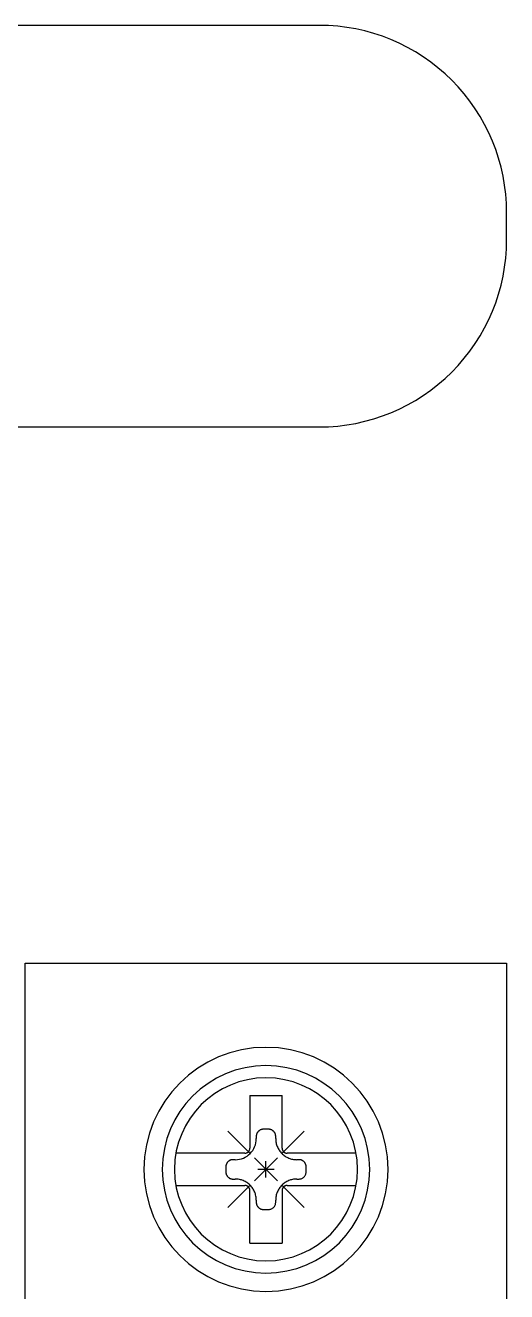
# Model space of a CAD drawing. Header units: millimetres. Extents: x 28713 to 59118, y -54378 to -19615.
# Drawn here: x 38085.54 to 38103.51, y -43643.88 to -43596.58 of the extents above; entities that cross this region are included whole.
import ezdxf

# ---------------------------------------------------------------- set-up
doc = ezdxf.new("R2010")
doc.units = ezdxf.units.MM
doc.header["$LTSCALE"] = 3

msp = doc.modelspace()

# ---------------------------------------------------------------- linework, layer by layer
for p, q in [((38085.536, -43711.097), (38085.536, -43631.616)), ((38085.536, -43631.616), (38103.508, -43631.616)), ((38103.508, -43631.616), (38103.508, -43711.097)), ((38092.749, -43635.112), (38092.35, -43635.304)), ((38093.167, -43634.959), (38092.749, -43635.112)), ((38093.604, -43634.847), (38093.167, -43634.959)), ((38094.056, -43634.778), (38093.604, -43634.847)), ((38094.522, -43634.755), (38094.056, -43634.778)), ((38094.988, -43634.778), (38094.522, -43634.755)), ((38094.522, -43634.755), (38094.522, -43634.755)), ((38095.44, -43634.847), (38094.988, -43634.778)), ((38095.877, -43634.959), (38095.44, -43634.847)), ((38096.296, -43635.112), (38095.877, -43634.959)), ((38096.694, -43635.304), (38096.296, -43635.112)), ((38091.975, -43635.532), (38091.624, -43635.795)), ((38092.35, -43635.304), (38091.975, -43635.532)), ((38093.37, -43635.612), (38093.015, -43635.742)), ((38093.742, -43635.517), (38093.37, -43635.612)), ((38094.126, -43635.458), (38093.742, -43635.517)), ((38094.522, -43635.438), (38094.126, -43635.458)), ((38094.918, -43635.458), (38094.522, -43635.438)), ((38094.522, -43635.438), (38094.522, -43635.438)), ((38095.303, -43635.517), (38094.918, -43635.458)), ((38095.674, -43635.612), (38095.303, -43635.517)), ((38096.03, -43635.742), (38095.674, -43635.612)), ((38097.07, -43635.532), (38096.694, -43635.304)), ((38097.42, -43635.795), (38097.07, -43635.532)), ((38091.3, -43636.089), (38091.006, -43636.412)), ((38091.624, -43635.795), (38091.3, -43636.089)), ((38092.357, -43636.099), (38092.059, -43636.322)), ((38092.676, -43635.905), (38092.357, -43636.099)), ((38093.015, -43635.742), (38092.676, -43635.905)), ((38093.506, -43636.047), (38093.192, -43636.162)), ((38093.833, -43635.963), (38093.506, -43636.047)), ((38094.173, -43635.911), (38093.833, -43635.963)), ((38094.522, -43635.894), (38094.173, -43635.911)), ((38094.872, -43635.911), (38094.522, -43635.894)), ((38094.522, -43635.894), (38094.522, -43635.894)), ((38095.211, -43635.963), (38094.872, -43635.911)), ((38095.538, -43636.047), (38095.211, -43635.963)), ((38095.852, -43636.162), (38095.538, -43636.047)), ((38096.368, -43635.905), (38096.03, -43635.742)), ((38096.687, -43636.099), (38096.368, -43635.905)), ((38096.986, -43636.322), (38096.687, -43636.099)), ((38097.744, -43636.089), (38097.42, -43635.795)), ((38098.038, -43636.412), (38097.744, -43636.089)), ((38091.006, -43636.412), (38090.744, -43636.763)), ((38091.784, -43636.572), (38091.534, -43636.847)), ((38092.059, -43636.322), (38091.784, -43636.572)), ((38092.611, -43636.477), (38092.348, -43636.674)), ((38092.893, -43636.306), (38092.611, -43636.477)), ((38093.192, -43636.162), (38092.893, -43636.306)), ((38093.919, -43636.553), (38093.919, -43638.525)), ((38093.919, -43636.553), (38095.126, -43636.553)), ((38095.126, -43638.525), (38095.126, -43636.553)), ((38096.151, -43636.306), (38095.852, -43636.162)), ((38096.433, -43636.477), (38096.151, -43636.306)), ((38096.696, -43636.674), (38096.433, -43636.477)), ((38097.261, -43636.572), (38096.986, -43636.322)), ((38097.511, -43636.847), (38097.261, -43636.572)), ((38098.3, -43636.763), (38098.038, -43636.412)), ((38090.744, -43636.763), (38090.516, -43637.139)), ((38091.534, -43636.847), (38091.311, -43637.145)), ((38092.106, -43636.894), (38091.885, -43637.137)), ((38092.348, -43636.674), (38092.106, -43636.894)), ((38096.939, -43636.894), (38096.696, -43636.674)), ((38097.159, -43637.137), (38096.939, -43636.894)), ((38097.734, -43637.145), (38097.511, -43636.847)), ((38098.528, -43637.139), (38098.3, -43636.763)), ((38090.516, -43637.139), (38090.324, -43637.537)), ((38091.117, -43637.465), (38090.954, -43637.803)), ((38091.311, -43637.145), (38091.117, -43637.465)), ((38091.689, -43637.4), (38091.517, -43637.682)), ((38091.885, -43637.137), (38091.689, -43637.4)), ((38097.356, -43637.4), (38097.159, -43637.137)), ((38097.527, -43637.682), (38097.356, -43637.4)), ((38097.927, -43637.465), (38097.734, -43637.145)), ((38098.091, -43637.803), (38097.927, -43637.465)), ((38098.72, -43637.537), (38098.528, -43637.139)), ((38090.171, -43637.956), (38090.058, -43638.392)), ((38090.324, -43637.537), (38090.171, -43637.956)), ((38090.954, -43637.803), (38090.823, -43638.159)), ((38091.374, -43637.981), (38091.259, -43638.294)), ((38091.517, -43637.682), (38091.374, -43637.981)), ((38093.1, -43637.888), (38093.919, -43638.707)), ((38094.175, -43637.988), (38094.171, -43638)), ((38094.18, -43637.976), (38094.175, -43637.988)), ((38094.185, -43637.964), (38094.18, -43637.976)), ((38094.191, -43637.953), (38094.185, -43637.964)), ((38094.197, -43637.942), (38094.191, -43637.953)), ((38094.204, -43637.931), (38094.197, -43637.942)), ((38094.212, -43637.92), (38094.204, -43637.931)), ((38094.22, -43637.91), (38094.212, -43637.92)), ((38094.228, -43637.9), (38094.22, -43637.91)), ((38094.237, -43637.891), (38094.228, -43637.9)), ((38094.246, -43637.882), (38094.237, -43637.891)), ((38094.237, -43637.891), (38094.237, -43637.891)), ((38094.256, -43637.874), (38094.246, -43637.882)), ((38094.266, -43637.866), (38094.256, -43637.874)), ((38094.277, -43637.858), (38094.266, -43637.866)), ((38094.288, -43637.851), (38094.277, -43637.858)), ((38094.299, -43637.845), (38094.288, -43637.851)), ((38094.31, -43637.839), (38094.299, -43637.845)), ((38094.322, -43637.834), (38094.31, -43637.839)), ((38094.334, -43637.829), (38094.322, -43637.834)), ((38094.346, -43637.826), (38094.334, -43637.829)), ((38094.359, -43637.822), (38094.346, -43637.826)), ((38094.371, -43637.819), (38094.359, -43637.822)), ((38094.384, -43637.817), (38094.371, -43637.819)), ((38094.397, -43637.816), (38094.384, -43637.817)), ((38094.41, -43637.815), (38094.397, -43637.816)), ((38094.423, -43637.814), (38094.41, -43637.815)), ((38094.622, -43637.814), (38094.423, -43637.814)), ((38094.423, -43637.814), (38094.423, -43637.814)), ((38094.635, -43637.815), (38094.622, -43637.814)), ((38094.648, -43637.816), (38094.635, -43637.815)), ((38094.66, -43637.817), (38094.648, -43637.816)), ((38094.673, -43637.819), (38094.66, -43637.817)), ((38094.686, -43637.822), (38094.673, -43637.819)), ((38094.698, -43637.826), (38094.686, -43637.822)), ((38094.71, -43637.829), (38094.698, -43637.826)), ((38094.722, -43637.834), (38094.71, -43637.829)), ((38094.734, -43637.839), (38094.722, -43637.834)), ((38094.745, -43637.845), (38094.734, -43637.839)), ((38094.756, -43637.851), (38094.745, -43637.845)), ((38094.767, -43637.858), (38094.756, -43637.851)), ((38094.778, -43637.866), (38094.767, -43637.858)), ((38094.788, -43637.874), (38094.778, -43637.866)), ((38094.798, -43637.882), (38094.788, -43637.874)), ((38094.807, -43637.891), (38094.798, -43637.882)), ((38094.816, -43637.9), (38094.807, -43637.891)), ((38094.807, -43637.891), (38094.807, -43637.891)), ((38094.825, -43637.91), (38094.816, -43637.9)), ((38094.833, -43637.92), (38094.825, -43637.91)), ((38094.84, -43637.931), (38094.833, -43637.92)), ((38094.847, -43637.942), (38094.84, -43637.931)), ((38094.853, -43637.953), (38094.847, -43637.942)), ((38094.859, -43637.964), (38094.853, -43637.953)), ((38094.864, -43637.976), (38094.859, -43637.964)), ((38094.869, -43637.988), (38094.864, -43637.976)), ((38094.873, -43638), (38094.869, -43637.988)), ((38095.126, -43638.707), (38095.945, -43637.888)), ((38097.671, -43637.981), (38097.527, -43637.682)), ((38097.786, -43638.294), (38097.671, -43637.981)), ((38098.221, -43638.159), (38098.091, -43637.803)), ((38098.874, -43637.956), (38098.72, -43637.537)), ((38098.986, -43638.392), (38098.874, -43637.956)), ((38090.058, -43638.392), (38089.989, -43638.845)), ((38090.823, -43638.159), (38090.728, -43638.53)), ((38091.259, -43638.294), (38091.174, -43638.622)), ((38094.065, -43638.536), (38094.098, -43638.468)), ((38094.098, -43638.468), (38094.125, -43638.395)), ((38094.125, -43638.395), (38094.144, -43638.32)), ((38094.144, -43638.32), (38094.156, -43638.242)), ((38094.156, -43638.242), (38094.16, -43638.161)), ((38094.161, -43638.064), (38094.16, -43638.077)), ((38094.16, -43638.077), (38094.16, -43638.161)), ((38094.163, -43638.038), (38094.161, -43638.051)), ((38094.161, -43638.051), (38094.161, -43638.064)), ((38094.165, -43638.025), (38094.163, -43638.038)), ((38094.168, -43638.013), (38094.165, -43638.025)), ((38094.171, -43638), (38094.168, -43638.013)), ((38094.876, -43638.013), (38094.873, -43638)), ((38094.879, -43638.025), (38094.876, -43638.013)), ((38094.881, -43638.038), (38094.879, -43638.025)), ((38094.883, -43638.051), (38094.881, -43638.038)), ((38094.884, -43638.064), (38094.883, -43638.051)), ((38094.884, -43638.077), (38094.884, -43638.064)), ((38094.884, -43638.161), (38094.884, -43638.077)), ((38094.884, -43638.077), (38094.884, -43638.077)), ((38094.884, -43638.161), (38094.884, -43638.161)), ((38094.884, -43638.161), (38094.885, -43638.2)), ((38094.885, -43638.2), (38094.888, -43638.239)), ((38094.888, -43638.239), (38094.893, -43638.277)), ((38094.893, -43638.277), (38094.899, -43638.316)), ((38094.899, -43638.316), (38094.908, -43638.353)), ((38094.908, -43638.353), (38094.918, -43638.39)), ((38094.918, -43638.39), (38094.93, -43638.427)), ((38094.93, -43638.427), (38094.944, -43638.463)), ((38094.944, -43638.463), (38094.96, -43638.498)), ((38097.87, -43638.622), (38097.786, -43638.294)), ((38098.316, -43638.53), (38098.221, -43638.159)), ((38099.055, -43638.845), (38098.986, -43638.392)), ((38089.989, -43638.845), (38089.966, -43639.311)), ((38090.669, -43638.915), (38090.649, -43639.311)), ((38090.728, -43638.53), (38090.669, -43638.915)), ((38091.174, -43638.622), (38091.123, -43638.961)), ((38093.737, -43638.707), (38091.159, -43638.707)), ((38093.453, -43638.944), (38093.531, -43638.933)), ((38093.531, -43638.933), (38093.607, -43638.913)), ((38093.607, -43638.913), (38093.679, -43638.887)), ((38093.679, -43638.887), (38093.748, -43638.853)), ((38093.737, -43638.707), (38093.755, -43638.706)), ((38093.737, -43638.707), (38093.737, -43638.707)), ((38093.748, -43638.853), (38093.813, -43638.814)), ((38093.755, -43638.706), (38093.773, -43638.703)), ((38093.773, -43638.703), (38093.791, -43638.699)), ((38093.791, -43638.699), (38093.807, -43638.693)), ((38093.807, -43638.693), (38093.823, -43638.685)), ((38093.813, -43638.814), (38093.874, -43638.769)), ((38093.823, -43638.685), (38093.838, -43638.676)), ((38093.838, -43638.676), (38093.852, -43638.665)), ((38093.852, -43638.665), (38093.865, -43638.654)), ((38093.865, -43638.654), (38093.877, -43638.641)), ((38093.874, -43638.769), (38093.93, -43638.718)), ((38093.877, -43638.641), (38093.888, -43638.627)), ((38093.888, -43638.627), (38093.897, -43638.612)), ((38093.897, -43638.612), (38093.904, -43638.596)), ((38093.904, -43638.596), (38093.911, -43638.579)), ((38093.911, -43638.579), (38093.915, -43638.561)), ((38093.915, -43638.561), (38093.918, -43638.543)), ((38093.918, -43638.543), (38093.919, -43638.525)), ((38093.93, -43638.718), (38093.98, -43638.662)), ((38093.98, -43638.662), (38094.026, -43638.601)), ((38094.026, -43638.601), (38094.065, -43638.536)), ((38094.096, -43638.884), (38094.949, -43639.738)), ((38094.096, -43639.738), (38094.949, -43638.884)), ((38094.96, -43638.498), (38094.977, -43638.532)), ((38094.977, -43638.532), (38094.996, -43638.565)), ((38094.996, -43638.565), (38095.016, -43638.598)), ((38095.016, -43638.598), (38095.039, -43638.63)), ((38095.039, -43638.63), (38095.062, -43638.66)), ((38095.062, -43638.66), (38095.088, -43638.69)), ((38095.088, -43638.69), (38095.115, -43638.718)), ((38095.115, -43638.718), (38095.115, -43638.718)), ((38095.115, -43638.718), (38095.143, -43638.745)), ((38095.126, -43638.525), (38095.126, -43638.525)), ((38095.126, -43638.525), (38095.126, -43638.534)), ((38095.126, -43638.534), (38095.126, -43638.543)), ((38095.126, -43638.543), (38095.127, -43638.552)), ((38095.127, -43638.552), (38095.129, -43638.561)), ((38095.129, -43638.561), (38095.131, -43638.569)), ((38095.131, -43638.569), (38095.133, -43638.578)), ((38095.133, -43638.578), (38095.136, -43638.586)), ((38095.136, -43638.586), (38095.139, -43638.595)), ((38095.139, -43638.595), (38095.143, -43638.603)), ((38095.143, -43638.603), (38095.147, -43638.611)), ((38095.143, -43638.745), (38095.173, -43638.77)), ((38095.147, -43638.611), (38095.151, -43638.618)), ((38095.151, -43638.618), (38095.156, -43638.626)), ((38095.156, -43638.626), (38095.161, -43638.633)), ((38095.161, -43638.633), (38095.167, -43638.64)), ((38095.167, -43638.64), (38095.173, -43638.647)), ((38095.173, -43638.647), (38095.179, -43638.654)), ((38095.173, -43638.77), (38095.203, -43638.794)), ((38095.179, -43638.654), (38095.179, -43638.654)), ((38095.179, -43638.654), (38095.185, -43638.66)), ((38095.185, -43638.66), (38095.192, -43638.666)), ((38095.192, -43638.666), (38095.199, -43638.671)), ((38095.199, -43638.671), (38095.207, -43638.676)), ((38095.203, -43638.794), (38095.235, -43638.816)), ((38095.207, -43638.676), (38095.214, -43638.681)), ((38095.214, -43638.681), (38095.222, -43638.686)), ((38095.222, -43638.686), (38095.23, -43638.69)), ((38095.23, -43638.69), (38095.238, -43638.693)), ((38095.235, -43638.816), (38095.267, -43638.837)), ((38095.238, -43638.693), (38095.246, -43638.696)), ((38095.246, -43638.696), (38095.255, -43638.699)), ((38095.255, -43638.699), (38095.263, -43638.701)), ((38095.263, -43638.701), (38095.272, -43638.704)), ((38095.267, -43638.837), (38095.301, -43638.856)), ((38095.272, -43638.704), (38095.281, -43638.705)), ((38095.281, -43638.705), (38095.29, -43638.706)), ((38095.29, -43638.706), (38095.299, -43638.707)), ((38095.299, -43638.707), (38095.308, -43638.707)), ((38095.301, -43638.856), (38095.335, -43638.873)), ((38097.886, -43638.707), (38095.308, -43638.707)), ((38095.335, -43638.873), (38095.37, -43638.889)), ((38095.37, -43638.889), (38095.406, -43638.902)), ((38095.406, -43638.902), (38095.442, -43638.914)), ((38095.442, -43638.914), (38095.479, -43638.925)), ((38095.479, -43638.925), (38095.517, -43638.933)), ((38095.517, -43638.933), (38095.555, -43638.94)), ((38095.555, -43638.94), (38095.594, -43638.945)), ((38097.922, -43638.961), (38097.87, -43638.622)), ((38098.375, -43638.915), (38098.316, -43638.53)), ((38098.395, -43639.311), (38098.375, -43638.915)), ((38099.079, -43639.311), (38099.055, -43638.845)), ((38089.966, -43639.311), (38089.966, -43639.311)), ((38089.966, -43639.311), (38089.989, -43639.776)), ((38090.649, -43639.311), (38090.649, -43639.311)), ((38090.649, -43639.311), (38090.669, -43639.707)), ((38091.123, -43638.961), (38091.105, -43639.311)), ((38091.105, -43639.311), (38091.105, -43639.311)), ((38091.105, -43639.311), (38091.123, -43639.66)), ((38093.027, -43639.185), (38093.026, -43639.198)), ((38093.026, -43639.198), (38093.026, -43639.211)), ((38093.026, -43639.211), (38093.026, -43639.411)), ((38093.026, -43639.411), (38093.026, -43639.411)), ((38093.026, -43639.411), (38093.026, -43639.423)), ((38093.028, -43639.172), (38093.027, -43639.185)), ((38093.031, -43639.16), (38093.028, -43639.172)), ((38093.033, -43639.147), (38093.031, -43639.16)), ((38093.037, -43639.135), (38093.033, -43639.147)), ((38093.041, -43639.122), (38093.037, -43639.135)), ((38093.046, -43639.111), (38093.041, -43639.122)), ((38093.051, -43639.099), (38093.046, -43639.111)), ((38093.056, -43639.087), (38093.051, -43639.099)), ((38093.063, -43639.076), (38093.056, -43639.087)), ((38093.07, -43639.065), (38093.063, -43639.076)), ((38093.077, -43639.055), (38093.07, -43639.065)), ((38093.085, -43639.045), (38093.077, -43639.055)), ((38093.094, -43639.035), (38093.085, -43639.045)), ((38093.103, -43639.026), (38093.094, -43639.035)), ((38093.112, -43639.016), (38093.103, -43639.026)), ((38093.103, -43639.026), (38093.103, -43639.026)), ((38093.122, -43639.008), (38093.112, -43639.016)), ((38093.132, -43639), (38093.122, -43639.008)), ((38093.142, -43638.993), (38093.132, -43639)), ((38093.153, -43638.986), (38093.142, -43638.993)), ((38093.164, -43638.979), (38093.153, -43638.986)), ((38093.176, -43638.974), (38093.164, -43638.979)), ((38093.188, -43638.969), (38093.176, -43638.974)), ((38093.2, -43638.964), (38093.188, -43638.969)), ((38093.212, -43638.96), (38093.2, -43638.964)), ((38093.224, -43638.956), (38093.212, -43638.96)), ((38093.237, -43638.954), (38093.224, -43638.956)), ((38093.249, -43638.951), (38093.237, -43638.954)), ((38093.262, -43638.95), (38093.249, -43638.951)), ((38093.275, -43638.949), (38093.262, -43638.95)), ((38093.288, -43638.949), (38093.275, -43638.949)), ((38093.373, -43638.949), (38093.288, -43638.949)), ((38093.288, -43638.949), (38093.288, -43638.949)), ((38093.373, -43638.949), (38093.453, -43638.944)), ((38093.373, -43638.949), (38093.373, -43638.949)), ((38094.824, -43639.311), (38094.221, -43639.311)), ((38094.522, -43639.613), (38094.522, -43639.009)), ((38095.594, -43638.945), (38095.633, -43638.948)), ((38095.633, -43638.948), (38095.672, -43638.949)), ((38095.756, -43638.949), (38095.672, -43638.949)), ((38095.769, -43638.949), (38095.756, -43638.949)), ((38095.782, -43638.95), (38095.769, -43638.949)), ((38095.795, -43638.951), (38095.782, -43638.95)), ((38095.808, -43638.954), (38095.795, -43638.951)), ((38095.82, -43638.956), (38095.808, -43638.954)), ((38095.833, -43638.96), (38095.82, -43638.956)), ((38095.845, -43638.964), (38095.833, -43638.96)), ((38095.857, -43638.969), (38095.845, -43638.964)), ((38095.868, -43638.974), (38095.857, -43638.969)), ((38095.88, -43638.979), (38095.868, -43638.974)), ((38095.891, -43638.986), (38095.88, -43638.979)), ((38095.902, -43638.993), (38095.891, -43638.986)), ((38095.912, -43639), (38095.902, -43638.993)), ((38095.923, -43639.008), (38095.912, -43639)), ((38095.932, -43639.016), (38095.923, -43639.008)), ((38095.942, -43639.026), (38095.932, -43639.016)), ((38095.951, -43639.035), (38095.942, -43639.026)), ((38095.942, -43639.026), (38095.942, -43639.026)), ((38095.959, -43639.045), (38095.951, -43639.035)), ((38095.967, -43639.055), (38095.959, -43639.045)), ((38095.975, -43639.065), (38095.967, -43639.055)), ((38095.981, -43639.076), (38095.975, -43639.065)), ((38095.988, -43639.087), (38095.981, -43639.076)), ((38095.993, -43639.099), (38095.988, -43639.087)), ((38095.999, -43639.111), (38095.993, -43639.099)), ((38096.003, -43639.122), (38095.999, -43639.111)), ((38096.007, -43639.135), (38096.003, -43639.122)), ((38096.011, -43639.147), (38096.007, -43639.135)), ((38096.014, -43639.16), (38096.011, -43639.147)), ((38096.016, -43639.172), (38096.014, -43639.16)), ((38096.017, -43639.185), (38096.016, -43639.172)), ((38096.018, -43639.198), (38096.017, -43639.185)), ((38096.017, -43639.437), (38096.019, -43639.411)), ((38096.019, -43639.211), (38096.018, -43639.198)), ((38096.019, -43639.411), (38096.019, -43639.211)), ((38096.019, -43639.211), (38096.019, -43639.211)), ((38097.939, -43639.311), (38097.922, -43638.961)), ((38097.922, -43639.66), (38097.939, -43639.311)), ((38097.939, -43639.311), (38097.939, -43639.311)), ((38098.375, -43639.707), (38098.395, -43639.311)), ((38098.395, -43639.311), (38098.395, -43639.311)), ((38099.055, -43639.777), (38099.079, -43639.311)), ((38099.079, -43639.311), (38099.079, -43639.311)), ((38089.989, -43639.776), (38090.058, -43640.229)), ((38090.669, -43639.707), (38090.728, -43640.091)), ((38091.123, -43639.66), (38091.174, -43639.999)), ((38093.026, -43639.423), (38093.027, -43639.436)), ((38093.027, -43639.436), (38093.028, -43639.449)), ((38093.028, -43639.449), (38093.031, -43639.462)), ((38093.031, -43639.462), (38093.033, -43639.474)), ((38093.033, -43639.474), (38093.037, -43639.487)), ((38093.037, -43639.487), (38093.041, -43639.499)), ((38093.041, -43639.499), (38093.046, -43639.511)), ((38093.046, -43639.511), (38093.051, -43639.522)), ((38093.051, -43639.522), (38093.056, -43639.534)), ((38093.056, -43639.534), (38093.063, -43639.545)), ((38093.063, -43639.545), (38093.07, -43639.556)), ((38093.07, -43639.556), (38093.077, -43639.566)), ((38093.077, -43639.566), (38093.085, -43639.577)), ((38093.085, -43639.577), (38093.094, -43639.587)), ((38093.094, -43639.587), (38093.103, -43639.596)), ((38093.103, -43639.596), (38093.103, -43639.596)), ((38093.103, -43639.596), (38093.112, -43639.605)), ((38093.112, -43639.605), (38093.122, -43639.613)), ((38093.122, -43639.613), (38093.132, -43639.621)), ((38093.132, -43639.621), (38093.142, -43639.629)), ((38093.142, -43639.629), (38093.153, -43639.636)), ((38093.153, -43639.636), (38093.164, -43639.642)), ((38093.164, -43639.642), (38093.176, -43639.648)), ((38093.176, -43639.648), (38093.188, -43639.653)), ((38093.188, -43639.653), (38093.2, -43639.657)), ((38093.2, -43639.657), (38093.212, -43639.661)), ((38093.212, -43639.661), (38093.224, -43639.665)), ((38093.224, -43639.665), (38093.237, -43639.668)), ((38093.237, -43639.668), (38093.249, -43639.67)), ((38093.249, -43639.67), (38093.262, -43639.672)), ((38093.262, -43639.672), (38093.275, -43639.672)), ((38093.275, -43639.672), (38093.288, -43639.673)), ((38093.288, -43639.673), (38093.373, -43639.673)), ((38093.412, -43639.674), (38093.373, -43639.673)), ((38093.451, -43639.677), (38093.412, -43639.674)), ((38093.489, -43639.681), (38093.451, -43639.677)), ((38093.527, -43639.688), (38093.489, -43639.681)), ((38093.565, -43639.697), (38093.527, -43639.688)), ((38093.602, -43639.707), (38093.565, -43639.697)), ((38093.638, -43639.719), (38093.602, -43639.707)), ((38093.674, -43639.733), (38093.638, -43639.719)), ((38093.709, -43639.748), (38093.674, -43639.733)), ((38093.744, -43639.766), (38093.709, -43639.748)), ((38093.777, -43639.784), (38093.744, -43639.766)), ((38093.81, -43639.805), (38093.777, -43639.784)), ((38093.841, -43639.827), (38093.81, -43639.805)), ((38093.872, -43639.851), (38093.841, -43639.827)), ((38093.901, -43639.876), (38093.872, -43639.851)), ((38093.93, -43639.904), (38093.901, -43639.876)), ((38095.143, -43639.876), (38095.115, -43639.904)), ((38095.173, -43639.851), (38095.143, -43639.876)), ((38095.203, -43639.827), (38095.173, -43639.851)), ((38095.235, -43639.805), (38095.203, -43639.827)), ((38095.267, -43639.784), (38095.235, -43639.805)), ((38095.301, -43639.766), (38095.267, -43639.784)), ((38095.335, -43639.748), (38095.301, -43639.766)), ((38095.37, -43639.733), (38095.335, -43639.748)), ((38095.406, -43639.719), (38095.37, -43639.733)), ((38095.442, -43639.707), (38095.406, -43639.719)), ((38095.479, -43639.697), (38095.442, -43639.707)), ((38095.517, -43639.688), (38095.479, -43639.697)), ((38095.555, -43639.681), (38095.517, -43639.688)), ((38095.594, -43639.677), (38095.555, -43639.681)), ((38095.633, -43639.674), (38095.594, -43639.677)), ((38095.672, -43639.673), (38095.633, -43639.674)), ((38095.672, -43639.673), (38095.756, -43639.673)), ((38095.672, -43639.673), (38095.672, -43639.673)), ((38095.756, -43639.673), (38095.783, -43639.671)), ((38095.756, -43639.673), (38095.756, -43639.673)), ((38095.783, -43639.671), (38095.809, -43639.668)), ((38095.809, -43639.668), (38095.834, -43639.661)), ((38095.834, -43639.661), (38095.858, -43639.652)), ((38095.858, -43639.652), (38095.881, -43639.641)), ((38095.881, -43639.641), (38095.903, -43639.628)), ((38095.903, -43639.628), (38095.923, -43639.613)), ((38095.923, -43639.613), (38095.942, -43639.596)), ((38095.942, -43639.596), (38095.959, -43639.577)), ((38095.959, -43639.577), (38095.974, -43639.557)), ((38095.974, -43639.557), (38095.987, -43639.535)), ((38095.987, -43639.535), (38095.998, -43639.513)), ((38095.998, -43639.513), (38096.007, -43639.488)), ((38096.007, -43639.488), (38096.013, -43639.463)), ((38096.013, -43639.463), (38096.017, -43639.437)), ((38097.87, -43639.999), (38097.922, -43639.66)), ((38098.316, -43640.091), (38098.375, -43639.707)), ((38098.986, -43640.229), (38099.055, -43639.777)), ((38090.058, -43640.229), (38090.171, -43640.665)), ((38090.728, -43640.091), (38090.823, -43640.462)), ((38091.159, -43639.914), (38093.737, -43639.914)), ((38091.174, -43639.999), (38091.259, -43640.327)), ((38091.259, -43640.327), (38091.374, -43640.641)), ((38093.1, -43640.733), (38093.919, -43639.914)), ((38093.745, -43639.915), (38093.737, -43639.914)), ((38093.754, -43639.915), (38093.745, -43639.915)), ((38093.763, -43639.916), (38093.754, -43639.915)), ((38093.772, -43639.918), (38093.763, -43639.916)), ((38093.781, -43639.92), (38093.772, -43639.918)), ((38093.79, -43639.922), (38093.781, -43639.92)), ((38093.798, -43639.925), (38093.79, -43639.922)), ((38093.806, -43639.928), (38093.798, -43639.925)), ((38093.814, -43639.932), (38093.806, -43639.928)), ((38093.822, -43639.936), (38093.814, -43639.932)), ((38093.83, -43639.94), (38093.822, -43639.936)), ((38093.838, -43639.945), (38093.83, -43639.94)), ((38093.845, -43639.95), (38093.838, -43639.945)), ((38093.852, -43639.956), (38093.845, -43639.95)), ((38093.859, -43639.961), (38093.852, -43639.956)), ((38093.866, -43639.968), (38093.859, -43639.961)), ((38093.872, -43639.974), (38093.866, -43639.968)), ((38093.866, -43639.968), (38093.866, -43639.968)), ((38093.878, -43639.981), (38093.872, -43639.974)), ((38093.883, -43639.988), (38093.878, -43639.981)), ((38093.888, -43639.995), (38093.883, -43639.988)), ((38093.893, -43640.003), (38093.888, -43639.995)), ((38093.897, -43640.011), (38093.893, -43640.003)), ((38093.901, -43640.019), (38093.897, -43640.011)), ((38093.905, -43640.027), (38093.901, -43640.019)), ((38093.908, -43640.035), (38093.905, -43640.027)), ((38093.911, -43640.043), (38093.908, -43640.035)), ((38093.913, -43640.052), (38093.911, -43640.043)), ((38093.915, -43640.061), (38093.913, -43640.052)), ((38093.917, -43640.07), (38093.915, -43640.061)), ((38093.918, -43640.079), (38093.917, -43640.07)), ((38093.919, -43640.088), (38093.918, -43640.079)), ((38093.919, -43640.097), (38093.919, -43640.088)), ((38093.919, -43640.097), (38093.919, -43640.097)), ((38093.919, -43642.069), (38093.919, -43640.097)), ((38093.956, -43639.932), (38093.93, -43639.904)), ((38093.93, -43639.904), (38093.93, -43639.904)), ((38093.982, -43639.961), (38093.956, -43639.932)), ((38094.006, -43639.992), (38093.982, -43639.961)), ((38094.028, -43640.023), (38094.006, -43639.992)), ((38094.048, -43640.056), (38094.028, -43640.023)), ((38094.067, -43640.089), (38094.048, -43640.056)), ((38094.085, -43640.124), (38094.067, -43640.089)), ((38094.1, -43640.159), (38094.085, -43640.124)), ((38094.114, -43640.195), (38094.1, -43640.159)), ((38094.126, -43640.231), (38094.114, -43640.195)), ((38094.136, -43640.268), (38094.126, -43640.231)), ((38094.145, -43640.306), (38094.136, -43640.268)), ((38094.152, -43640.344), (38094.145, -43640.306)), ((38094.156, -43640.382), (38094.152, -43640.344)), ((38094.893, -43640.344), (38094.888, -43640.382)), ((38094.899, -43640.306), (38094.893, -43640.344)), ((38094.908, -43640.268), (38094.899, -43640.306)), ((38094.918, -43640.231), (38094.908, -43640.268)), ((38094.93, -43640.195), (38094.918, -43640.231)), ((38094.944, -43640.159), (38094.93, -43640.195)), ((38094.96, -43640.124), (38094.944, -43640.159)), ((38094.977, -43640.089), (38094.96, -43640.124)), ((38094.996, -43640.056), (38094.977, -43640.089)), ((38095.016, -43640.023), (38094.996, -43640.056)), ((38095.039, -43639.992), (38095.016, -43640.023)), ((38095.062, -43639.961), (38095.039, -43639.992)), ((38095.088, -43639.932), (38095.062, -43639.961)), ((38095.115, -43639.904), (38095.088, -43639.932)), ((38095.115, -43639.904), (38095.115, -43639.904)), ((38095.126, -43639.914), (38095.945, -43640.733)), ((38095.127, -43640.07), (38095.126, -43640.079)), ((38095.126, -43640.079), (38095.126, -43640.088)), ((38095.126, -43640.088), (38095.126, -43640.097)), ((38095.126, -43640.097), (38095.126, -43642.069)), ((38095.129, -43640.061), (38095.127, -43640.07)), ((38095.131, -43640.052), (38095.129, -43640.061)), ((38095.133, -43640.043), (38095.131, -43640.052)), ((38095.136, -43640.035), (38095.133, -43640.043)), ((38095.139, -43640.027), (38095.136, -43640.035)), ((38095.143, -43640.019), (38095.139, -43640.027)), ((38095.147, -43640.011), (38095.143, -43640.019)), ((38095.151, -43640.003), (38095.147, -43640.011)), ((38095.156, -43639.995), (38095.151, -43640.003)), ((38095.161, -43639.988), (38095.156, -43639.995)), ((38095.167, -43639.981), (38095.161, -43639.988)), ((38095.173, -43639.974), (38095.167, -43639.981)), ((38095.179, -43639.968), (38095.173, -43639.974)), ((38095.185, -43639.961), (38095.179, -43639.968)), ((38095.179, -43639.968), (38095.179, -43639.968)), ((38095.192, -43639.956), (38095.185, -43639.961)), ((38095.199, -43639.95), (38095.192, -43639.956)), ((38095.207, -43639.945), (38095.199, -43639.95)), ((38095.214, -43639.94), (38095.207, -43639.945)), ((38095.222, -43639.936), (38095.214, -43639.94)), ((38095.23, -43639.932), (38095.222, -43639.936)), ((38095.238, -43639.928), (38095.23, -43639.932)), ((38095.246, -43639.925), (38095.238, -43639.928)), ((38095.255, -43639.922), (38095.246, -43639.925)), ((38095.263, -43639.92), (38095.255, -43639.922)), ((38095.272, -43639.918), (38095.263, -43639.92)), ((38095.281, -43639.916), (38095.272, -43639.918)), ((38095.29, -43639.915), (38095.281, -43639.916)), ((38095.299, -43639.915), (38095.29, -43639.915)), ((38095.308, -43639.914), (38095.299, -43639.915)), ((38095.308, -43639.914), (38095.308, -43639.914)), ((38095.308, -43639.914), (38097.886, -43639.914)), ((38097.671, -43640.641), (38097.786, -43640.327)), ((38097.786, -43640.327), (38097.87, -43639.999)), ((38098.221, -43640.462), (38098.316, -43640.091)), ((38098.874, -43640.666), (38098.986, -43640.229)), ((38090.171, -43640.665), (38090.324, -43641.084)), ((38090.823, -43640.462), (38090.954, -43640.818)), ((38090.954, -43640.818), (38091.117, -43641.157)), ((38091.374, -43640.641), (38091.517, -43640.939)), ((38094.159, -43640.421), (38094.156, -43640.382)), ((38094.16, -43640.46), (38094.159, -43640.421)), ((38094.16, -43640.46), (38094.16, -43640.545)), ((38094.16, -43640.46), (38094.16, -43640.46)), ((38094.16, -43640.545), (38094.16, -43640.545)), ((38094.16, -43640.545), (38094.161, -43640.558)), ((38094.161, -43640.558), (38094.161, -43640.571)), ((38094.161, -43640.571), (38094.163, -43640.584)), ((38094.163, -43640.584), (38094.165, -43640.596)), ((38094.165, -43640.596), (38094.168, -43640.609)), ((38094.168, -43640.609), (38094.171, -43640.621)), ((38094.171, -43640.621), (38094.175, -43640.633)), ((38094.175, -43640.633), (38094.18, -43640.645)), ((38094.18, -43640.645), (38094.185, -43640.657)), ((38094.185, -43640.657), (38094.191, -43640.668)), ((38094.191, -43640.668), (38094.197, -43640.68)), ((38094.197, -43640.68), (38094.204, -43640.691)), ((38094.204, -43640.691), (38094.212, -43640.701)), ((38094.212, -43640.701), (38094.22, -43640.711)), ((38094.22, -43640.711), (38094.228, -43640.721)), ((38094.228, -43640.721), (38094.237, -43640.731)), ((38094.237, -43640.731), (38094.237, -43640.731)), ((38094.237, -43640.731), (38094.246, -43640.739)), ((38094.246, -43640.739), (38094.256, -43640.748)), ((38094.256, -43640.748), (38094.266, -43640.756)), ((38094.266, -43640.756), (38094.277, -43640.763)), ((38094.277, -43640.763), (38094.288, -43640.77)), ((38094.288, -43640.77), (38094.299, -43640.776)), ((38094.299, -43640.776), (38094.31, -43640.782)), ((38094.31, -43640.782), (38094.322, -43640.787)), ((38094.322, -43640.787), (38094.334, -43640.792)), ((38094.334, -43640.792), (38094.346, -43640.796)), ((38094.346, -43640.796), (38094.359, -43640.799)), ((38094.359, -43640.799), (38094.371, -43640.802)), ((38094.371, -43640.802), (38094.384, -43640.804)), ((38094.384, -43640.804), (38094.397, -43640.806)), ((38094.397, -43640.806), (38094.41, -43640.807)), ((38094.41, -43640.807), (38094.423, -43640.807)), ((38094.423, -43640.807), (38094.622, -43640.807)), ((38094.622, -43640.807), (38094.649, -43640.806)), ((38094.622, -43640.807), (38094.622, -43640.807)), ((38094.649, -43640.806), (38094.675, -43640.802)), ((38094.675, -43640.802), (38094.7, -43640.795)), ((38094.7, -43640.795), (38094.724, -43640.787)), ((38094.724, -43640.787), (38094.747, -43640.776)), ((38094.747, -43640.776), (38094.768, -43640.762)), ((38094.768, -43640.762), (38094.789, -43640.747)), ((38094.789, -43640.747), (38094.807, -43640.731)), ((38094.807, -43640.731), (38094.824, -43640.712)), ((38094.824, -43640.712), (38094.839, -43640.692)), ((38094.839, -43640.692), (38094.852, -43640.67)), ((38094.852, -43640.67), (38094.864, -43640.647)), ((38094.864, -43640.647), (38094.872, -43640.623)), ((38094.872, -43640.623), (38094.879, -43640.598)), ((38094.879, -43640.598), (38094.883, -43640.572)), ((38094.883, -43640.572), (38094.884, -43640.545)), ((38094.885, -43640.421), (38094.884, -43640.46)), ((38094.884, -43640.545), (38094.884, -43640.46)), ((38094.888, -43640.382), (38094.885, -43640.421)), ((38097.527, -43640.939), (38097.671, -43640.641)), ((38097.927, -43641.157), (38098.091, -43640.818)), ((38098.091, -43640.818), (38098.221, -43640.462)), ((38098.72, -43641.084), (38098.874, -43640.666)), ((38090.324, -43641.084), (38090.516, -43641.482)), ((38091.117, -43641.157), (38091.311, -43641.476)), ((38091.517, -43640.939), (38091.689, -43641.221)), ((38091.689, -43641.221), (38091.885, -43641.484)), ((38097.159, -43641.484), (38097.356, -43641.221)), ((38097.356, -43641.221), (38097.527, -43640.939)), ((38097.734, -43641.476), (38097.927, -43641.157)), ((38098.528, -43641.482), (38098.72, -43641.084)), ((38090.516, -43641.482), (38090.744, -43641.858)), ((38091.311, -43641.476), (38091.534, -43641.774)), ((38091.534, -43641.774), (38091.784, -43642.049)), ((38091.885, -43641.484), (38092.106, -43641.727)), ((38092.106, -43641.727), (38092.348, -43641.948)), ((38096.696, -43641.948), (38096.939, -43641.727)), ((38096.939, -43641.727), (38097.159, -43641.484)), ((38097.261, -43642.049), (38097.511, -43641.774)), ((38097.511, -43641.774), (38097.734, -43641.476)), ((38098.3, -43641.858), (38098.528, -43641.482)), ((38090.744, -43641.858), (38091.006, -43642.209)), ((38091.006, -43642.209), (38091.3, -43642.532)), ((38091.784, -43642.049), (38092.059, -43642.299)), ((38092.348, -43641.948), (38092.611, -43642.144)), ((38092.611, -43642.144), (38092.893, -43642.315)), ((38093.919, -43642.069), (38095.126, -43642.069)), ((38096.151, -43642.315), (38096.433, -43642.144)), ((38096.433, -43642.144), (38096.696, -43641.948)), ((38096.986, -43642.299), (38097.261, -43642.049)), ((38097.744, -43642.533), (38098.038, -43642.209)), ((38098.038, -43642.209), (38098.3, -43641.858)), ((38091.3, -43642.532), (38091.624, -43642.826)), ((38092.059, -43642.299), (38092.357, -43642.522)), ((38092.357, -43642.522), (38092.676, -43642.716)), ((38092.676, -43642.716), (38093.015, -43642.879)), ((38092.893, -43642.315), (38093.192, -43642.459)), ((38093.192, -43642.459), (38093.506, -43642.574)), ((38093.506, -43642.574), (38093.833, -43642.658)), ((38093.833, -43642.658), (38094.173, -43642.71)), ((38094.173, -43642.71), (38094.522, -43642.728)), ((38094.522, -43642.728), (38094.872, -43642.71)), ((38094.872, -43642.71), (38095.211, -43642.658)), ((38095.211, -43642.658), (38095.538, -43642.574)), ((38095.538, -43642.574), (38095.852, -43642.459)), ((38095.852, -43642.459), (38096.151, -43642.315)), ((38096.03, -43642.879), (38096.368, -43642.716)), ((38096.368, -43642.716), (38096.687, -43642.522)), ((38096.687, -43642.522), (38096.986, -43642.299)), ((38097.42, -43642.826), (38097.744, -43642.533)), ((38091.624, -43642.826), (38091.975, -43643.089)), ((38091.975, -43643.089), (38092.35, -43643.317)), ((38093.015, -43642.879), (38093.37, -43643.009)), ((38093.37, -43643.009), (38093.742, -43643.105)), ((38093.742, -43643.105), (38094.126, -43643.164)), ((38094.126, -43643.164), (38094.522, -43643.184)), ((38094.522, -43642.728), (38094.522, -43642.728)), ((38094.522, -43643.184), (38094.918, -43643.164)), ((38094.522, -43643.184), (38094.522, -43643.184)), ((38094.918, -43643.164), (38095.303, -43643.105)), ((38095.303, -43643.105), (38095.674, -43643.009)), ((38095.674, -43643.009), (38096.03, -43642.879)), ((38096.694, -43643.317), (38097.07, -43643.089)), ((38097.07, -43643.089), (38097.42, -43642.826)), ((38092.35, -43643.317), (38092.749, -43643.509)), ((38092.749, -43643.509), (38093.167, -43643.662)), ((38093.167, -43643.662), (38093.604, -43643.774)), ((38095.44, -43643.774), (38095.877, -43643.662)), ((38095.877, -43643.662), (38096.296, -43643.509)), ((38096.296, -43643.509), (38096.694, -43643.317)), ((38093.604, -43643.774), (38094.056, -43643.843)), ((38094.056, -43643.843), (38094.522, -43643.867)), ((38094.522, -43643.867), (38094.988, -43643.843)), ((38094.522, -43643.867), (38094.522, -43643.867)), ((38094.988, -43643.843), (38095.44, -43643.774))]:
    msp.add_line(p, q)
msp.add_lwpolyline([(38056.592, -43611.585), (38096.508, -43611.585, 0.414214), (38103.508, -43604.585), (38103.508, -43603.585, 0.414214), (38096.508, -43596.585), (38056.592, -43596.585, 0.414214), (38049.592, -43603.585), (38049.592, -43604.585, 0.414214)], format="xyb", close=True)

doc.saveas('drawing.dxf')
